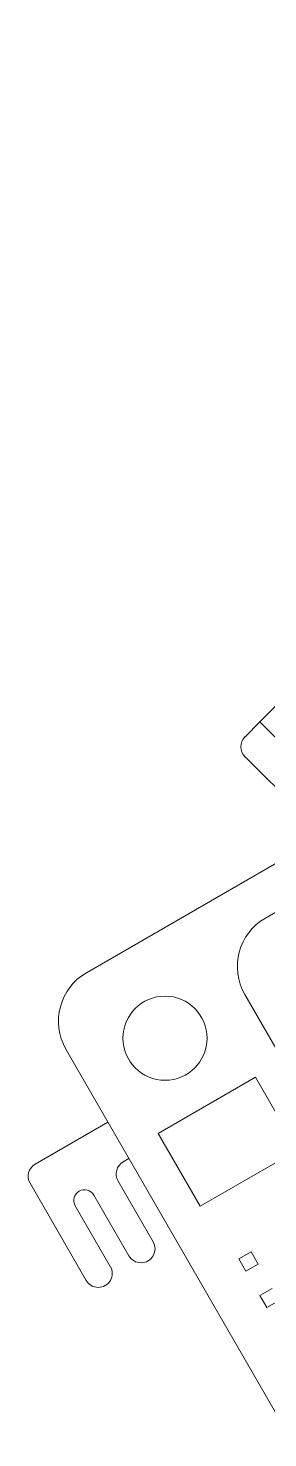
# Model space of a CAD drawing. Header units: millimetres. Extents: x -160614 to 59925, y -157025 to 0.
# Drawn here: x -45113 to -44942, y -96666 to -95660 of the extents above; entities that cross this region are included whole.
import ezdxf

# ---------------------------------------------------------------- set-up
doc = ezdxf.new("R2010")
doc.units = ezdxf.units.MM
doc.header["$LTSCALE"] = 8
doc.layers.add('72_EGR_EQP_TAG', color=9, linetype='Continuous', lineweight=5)
doc.layers.add('LOADING', color=9, linetype='Continuous', lineweight=5)

# ---------------------------------------------------------------- blocks, each defined once
blk = doc.blocks.new('D.121.03.06')
at = {"layer": 'LOADING'}
for p, q in [((285855.5, 6730), (285360.6, 6235)), ((285609.3, 6271.1), (285236.9, 6056.1)), ((285360.6, 6235), (285350, 6224.4)), ((285413.6, 6182), (285360.6, 6235)), ((285360.6, 6235), (285413.6, 6182)), ((285364.5, 6095.1), (285598.3, 6230.1)), ((285350, 6210.2), (285388.9, 6171.3)), ((285434.8, 5893.3), (285349.8, 6040.5)), ((285222.2, 6001.5), (285382.2, 5724.4)), ((285288.1, 5941.5), (285357.4, 5981.5)), ((285357.4, 5981.5), (285387.4, 5929.6)), ((285252.2, 5949.5), (285200.3, 5919.5)), ((285318.1, 5889.6), (285288.1, 5941.5)), ((285263.1, 5921.2), (285267.2, 5923.5)), ((285387.4, 5929.6), (285318.1, 5889.6)), ((285196.6, 5905.9), (285236.6, 5836.6)), ((285284.5, 5864.2), (285259.5, 5907.5)), ((285242.1, 5897.5), (285267.1, 5854.2)), ((285253.9, 5846.6), (285228.9, 5889.9)), ((285354.3, 5856.9), (285345.6, 5851.9)), ((285359.3, 5848.2), (285354.3, 5856.9)), ((285345.6, 5851.9), (285350.6, 5843.2)), ((285350.6, 5843.2), (285359.3, 5848.2)), ((285369.3, 5830.9), (285360.6, 5825.9)), ((285360.6, 5825.9), (285365.6, 5817.2)), ((285365.6, 5817.2), (285374.3, 5822.2))]:
    blk.add_line(p, q, dxfattribs=at)
blk.add_circle((285292.9, 6009.4), 30, dxfattribs=at)
for centre, radius, start, end in [((285357, 6217.3), 10, 135, 225), ((285384.5, 6060.5), 40, 120, 210), ((285256.9, 6021.5), 40, 120, 210), ((285205.3, 5910.9), 10, 120, 210), ((285268.1, 5912.5), 10, 120, 210), ((285235.5, 5893.7), 7.62, 30, 210), ((285275.8, 5859.2), 10, 210, 30), ((285245.3, 5841.6), 10, 210, 30)]:
    blk.add_arc(centre, radius, start, end, dxfattribs=at)
blk = doc.blocks.new('1stF')
at = {"layer": 'LOADING', "color": 9}
blk.add_blockref('D.121.03.06', (-330308.2, -102389.9, 0), dxfattribs=at)
blk.add_blockref('D.121.03.06', (-330308.2, -102389.9, 0), dxfattribs=at)

msp = doc.modelspace()

# ---------------------------------------------------------------- block references
at = {"layer": '72_EGR_EQP_TAG'}
msp.add_blockref('1stF', (0, 0), dxfattribs=at)

doc.saveas('drawing.dxf')
